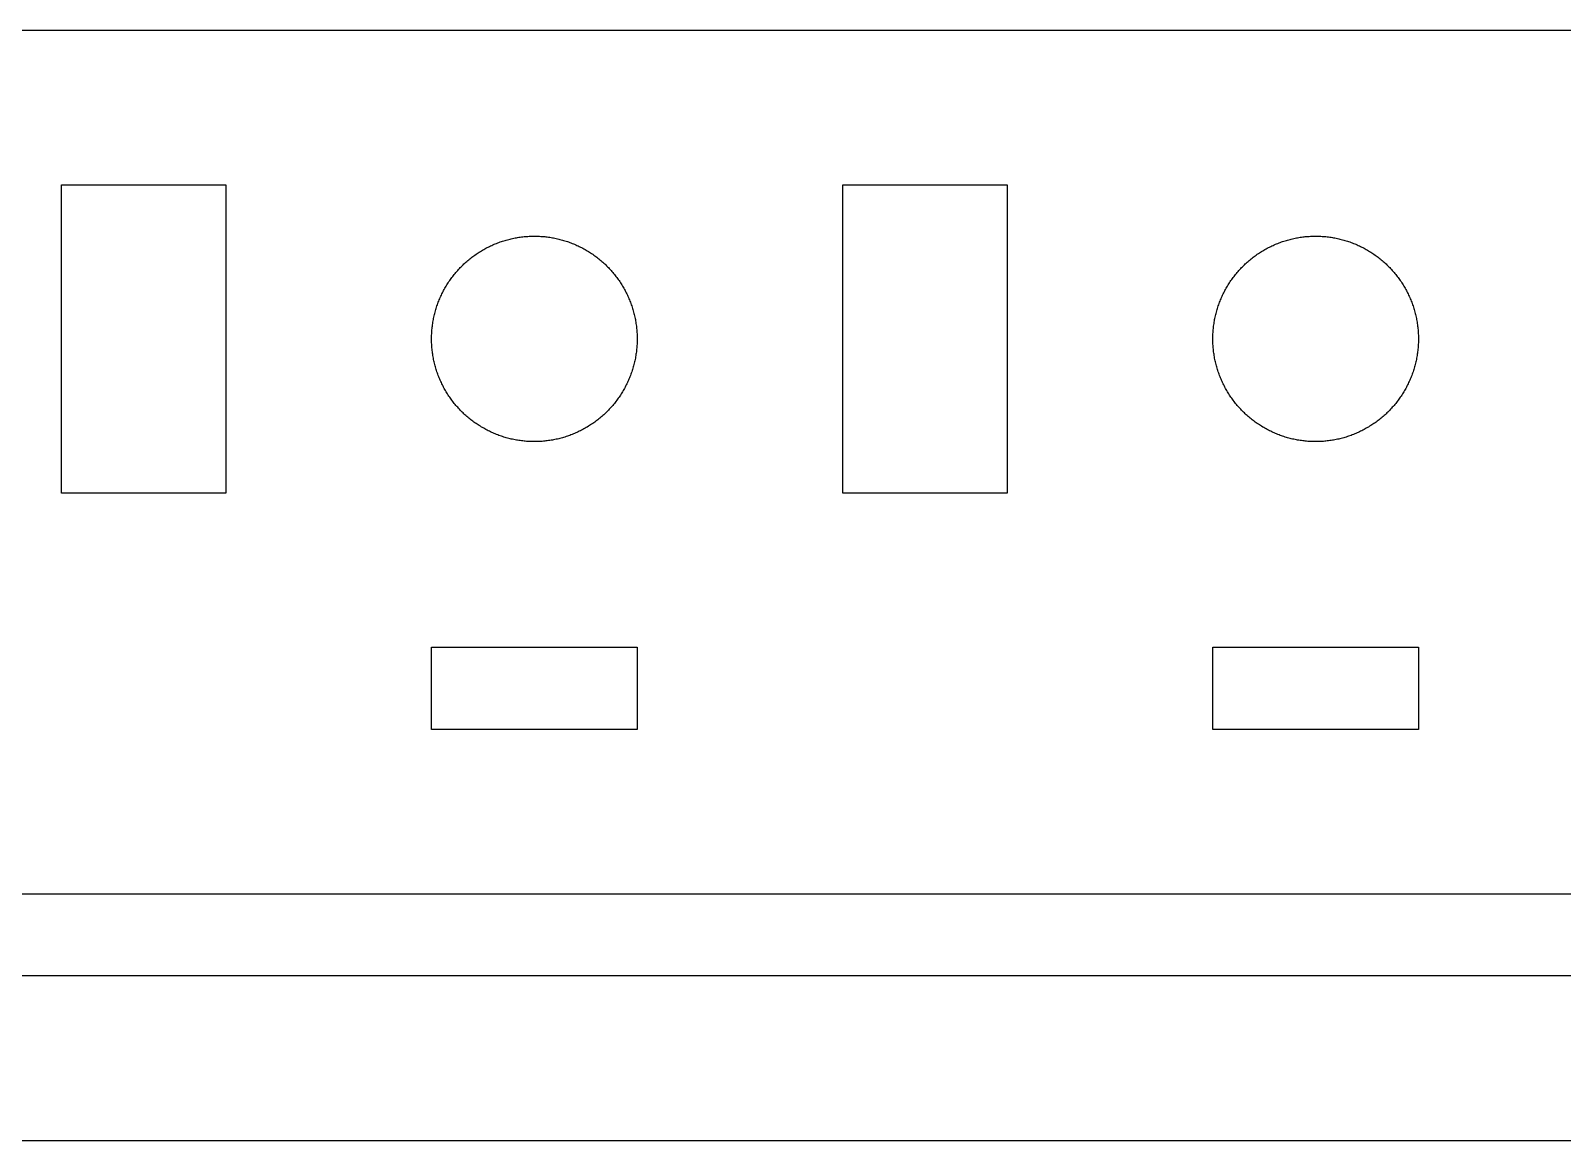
# Model space of a CAD drawing. Header units: metres. Extents: x -160 to 479, y -45 to 506.
# Drawn here: x -85.5 to -11, y 18 to 72 of the extents above; entities that cross this region are included whole.
import ezdxf

# ---------------------------------------------------------------- set-up
doc = ezdxf.new("R2010")
doc.units = ezdxf.units.M

msp = doc.modelspace()

# ---------------------------------------------------------------- linework, layer by layer
for p, q in [((152, 72), (-160, 72)), ((-84, 49.5), (-84, 64.5)), ((-84, 64.5), (-76, 64.5)), ((-76, 64.5), (-76, 49.5)), ((-46, 49.5), (-46, 64.5)), ((-46, 64.5), (-38, 64.5)), ((-38, 64.5), (-38, 49.5)), ((-62.3042, 61.8269), (-62.2434, 61.8429)), ((-62.2434, 61.8429), (-62.1825, 61.8582)), ((-62.1825, 61.8582), (-62.1214, 61.8726)), ((-62.1214, 61.8726), (-62.06, 61.8863)), ((-62.06, 61.8863), (-61.9985, 61.8993)), ((-61.9985, 61.8993), (-61.9369, 61.9114)), ((-61.9369, 61.9114), (-61.8751, 61.9228)), ((-61.8751, 61.9228), (-61.8132, 61.9334)), ((-61.8132, 61.9334), (-61.7511, 61.9433)), ((-61.7511, 61.9433), (-61.6889, 61.9523)), ((-61.6889, 61.9523), (-61.6267, 61.9606)), ((-61.6267, 61.9606), (-61.5643, 61.968)), ((-61.5643, 61.968), (-61.5018, 61.9747)), ((-61.5018, 61.9747), (-61.4393, 61.9807)), ((-61.4393, 61.9807), (-61.3766, 61.9858)), ((-61.3766, 61.9858), (-61.3139, 61.9901)), ((-61.3139, 61.9901), (-61.2512, 61.9937)), ((-61.2512, 61.9937), (-61.1884, 61.9964)), ((-61.1884, 61.9964), (-61.1256, 61.9984)), ((-61.1256, 61.9984), (-61.0628, 61.9996)), ((-61.0628, 61.9996), (-61, 62)), ((-61, 62), (-60.9372, 61.9996)), ((-60.9372, 61.9996), (-60.8743, 61.9984)), ((-60.8743, 61.9984), (-60.8115, 61.9964)), ((-60.8115, 61.9964), (-60.7488, 61.9937)), ((-60.7488, 61.9937), (-60.686, 61.9901)), ((-60.686, 61.9901), (-60.6234, 61.9858)), ((-60.6234, 61.9858), (-60.5607, 61.9807)), ((-60.5607, 61.9807), (-60.4982, 61.9747)), ((-60.4982, 61.9747), (-60.4357, 61.968)), ((-60.4357, 61.968), (-60.3733, 61.9606)), ((-60.3733, 61.9606), (-60.311, 61.9523)), ((-60.311, 61.9523), (-60.2489, 61.9433)), ((-60.2489, 61.9433), (-60.1868, 61.9334)), ((-60.1868, 61.9334), (-60.1249, 61.9228)), ((-60.1249, 61.9228), (-60.0631, 61.9114)), ((-60.0631, 61.9114), (-60.0014, 61.8993)), ((-60.0014, 61.8993), (-59.94, 61.8863)), ((-59.94, 61.8863), (-59.8786, 61.8726)), ((-59.8786, 61.8726), (-59.8175, 61.8582)), ((-59.8175, 61.8582), (-59.7565, 61.8429)), ((-59.7565, 61.8429), (-59.6958, 61.8269)), ((-24.3042, 61.8269), (-24.2434, 61.8429)), ((-24.2434, 61.8429), (-24.1825, 61.8582)), ((-24.1825, 61.8582), (-24.1214, 61.8726)), ((-24.1214, 61.8726), (-24.06, 61.8863)), ((-24.06, 61.8863), (-23.9985, 61.8993)), ((-23.9985, 61.8993), (-23.9369, 61.9114)), ((-23.9369, 61.9114), (-23.8751, 61.9228)), ((-23.8751, 61.9228), (-23.8132, 61.9334)), ((-23.8132, 61.9334), (-23.7511, 61.9433)), ((-23.7511, 61.9433), (-23.6889, 61.9523)), ((-23.6889, 61.9523), (-23.6267, 61.9606)), ((-23.6267, 61.9606), (-23.5643, 61.968)), ((-23.5643, 61.968), (-23.5018, 61.9747)), ((-23.5018, 61.9747), (-23.4393, 61.9807)), ((-23.4393, 61.9807), (-23.3766, 61.9858)), ((-23.3766, 61.9858), (-23.3139, 61.9901)), ((-23.3139, 61.9901), (-23.2512, 61.9937)), ((-23.2512, 61.9937), (-23.1884, 61.9964)), ((-23.1884, 61.9964), (-23.1256, 61.9984)), ((-23.1256, 61.9984), (-23.0628, 61.9996)), ((-23.0628, 61.9996), (-23, 62)), ((-23, 62), (-22.9372, 61.9996)), ((-22.9372, 61.9996), (-22.8743, 61.9984)), ((-22.8743, 61.9984), (-22.8115, 61.9964)), ((-22.8115, 61.9964), (-22.7488, 61.9937)), ((-22.7488, 61.9937), (-22.686, 61.9901)), ((-22.686, 61.9901), (-22.6234, 61.9858)), ((-22.6234, 61.9858), (-22.5607, 61.9807)), ((-22.5607, 61.9807), (-22.4982, 61.9747)), ((-22.4982, 61.9747), (-22.4357, 61.968)), ((-22.4357, 61.968), (-22.3733, 61.9606)), ((-22.3733, 61.9606), (-22.311, 61.9523)), ((-22.311, 61.9523), (-22.2489, 61.9433)), ((-22.2489, 61.9433), (-22.1868, 61.9334)), ((-22.1868, 61.9334), (-22.1249, 61.9228)), ((-22.1249, 61.9228), (-22.0631, 61.9114)), ((-22.0631, 61.9114), (-22.0014, 61.8993)), ((-22.0014, 61.8993), (-21.94, 61.8863)), ((-21.94, 61.8863), (-21.8786, 61.8726)), ((-21.8786, 61.8726), (-21.8175, 61.8582)), ((-21.8175, 61.8582), (-21.7565, 61.8429)), ((-21.7565, 61.8429), (-21.6958, 61.8269)), ((-63.8879, 61.0817), (-63.8363, 61.1177)), ((-63.8363, 61.1177), (-63.7844, 61.153)), ((-63.7844, 61.153), (-63.732, 61.1876)), ((-63.732, 61.1876), (-63.6791, 61.2216)), ((-63.6791, 61.2216), (-63.6259, 61.255)), ((-63.6259, 61.255), (-63.5722, 61.2876)), ((-63.5722, 61.2876), (-63.5181, 61.3196)), ((-63.5181, 61.3196), (-63.4636, 61.3509)), ((-63.4636, 61.3509), (-63.4088, 61.3815)), ((-63.4088, 61.3815), (-63.3535, 61.4115)), ((-63.3535, 61.4115), (-63.2979, 61.4407)), ((-63.2979, 61.4407), (-63.2419, 61.4692)), ((-63.2419, 61.4692), (-63.1856, 61.497)), ((-63.1856, 61.497), (-63.1289, 61.5241)), ((-63.1289, 61.5241), (-63.0719, 61.5505)), ((-63.0719, 61.5505), (-63.0145, 61.5762)), ((-63.0145, 61.5762), (-62.9569, 61.6012)), ((-62.9569, 61.6012), (-62.8989, 61.6254)), ((-62.8989, 61.6254), (-62.8406, 61.6489)), ((-62.8406, 61.6489), (-62.7821, 61.6716)), ((-62.7821, 61.6716), (-62.7232, 61.6937)), ((-62.7232, 61.6937), (-62.6641, 61.715)), ((-62.6641, 61.715), (-62.6047, 61.7355)), ((-62.6047, 61.7355), (-62.5451, 61.7553)), ((-62.5451, 61.7553), (-62.4852, 61.7743)), ((-62.4852, 61.7743), (-62.4251, 61.7926)), ((-62.4251, 61.7926), (-62.3647, 61.8101)), ((-62.3647, 61.8101), (-62.3042, 61.8269)), ((-59.6958, 61.8269), (-59.6352, 61.8101)), ((-59.6352, 61.8101), (-59.5749, 61.7926)), ((-59.5749, 61.7926), (-59.5148, 61.7743)), ((-59.5148, 61.7743), (-59.4549, 61.7553)), ((-59.4549, 61.7553), (-59.3953, 61.7355)), ((-59.3953, 61.7355), (-59.3359, 61.715)), ((-59.3359, 61.715), (-59.2768, 61.6937)), ((-59.2768, 61.6937), (-59.2179, 61.6716)), ((-59.2179, 61.6716), (-59.1594, 61.6489)), ((-59.1594, 61.6489), (-59.1011, 61.6254)), ((-59.1011, 61.6254), (-59.0431, 61.6012)), ((-59.0431, 61.6012), (-58.9855, 61.5762)), ((-58.9855, 61.5762), (-58.9281, 61.5505)), ((-58.9281, 61.5505), (-58.8711, 61.5241)), ((-58.8711, 61.5241), (-58.8144, 61.497)), ((-58.8144, 61.497), (-58.7581, 61.4692)), ((-58.7581, 61.4692), (-58.7021, 61.4407)), ((-58.7021, 61.4407), (-58.6465, 61.4115)), ((-58.6465, 61.4115), (-58.5912, 61.3815)), ((-58.5912, 61.3815), (-58.5364, 61.3509)), ((-58.5364, 61.3509), (-58.4819, 61.3196)), ((-58.4819, 61.3196), (-58.4278, 61.2876)), ((-58.4278, 61.2876), (-58.3741, 61.255)), ((-58.3741, 61.255), (-58.3209, 61.2216)), ((-58.3209, 61.2216), (-58.268, 61.1876)), ((-58.268, 61.1876), (-58.2156, 61.153)), ((-58.2156, 61.153), (-58.1637, 61.1177)), ((-58.1637, 61.1177), (-58.1121, 61.0817)), ((-25.8879, 61.0817), (-25.8363, 61.1177)), ((-25.8363, 61.1177), (-25.7844, 61.153)), ((-25.7844, 61.153), (-25.732, 61.1876)), ((-25.732, 61.1876), (-25.6791, 61.2216)), ((-25.6791, 61.2216), (-25.6259, 61.255)), ((-25.6259, 61.255), (-25.5722, 61.2876)), ((-25.5722, 61.2876), (-25.5181, 61.3196)), ((-25.5181, 61.3196), (-25.4636, 61.3509)), ((-25.4636, 61.3509), (-25.4088, 61.3815)), ((-25.4088, 61.3815), (-25.3535, 61.4115)), ((-25.3535, 61.4115), (-25.2979, 61.4407)), ((-25.2979, 61.4407), (-25.2419, 61.4692)), ((-25.2419, 61.4692), (-25.1856, 61.497)), ((-25.1856, 61.497), (-25.1289, 61.5241)), ((-25.1289, 61.5241), (-25.0719, 61.5505)), ((-25.0719, 61.5505), (-25.0145, 61.5762)), ((-25.0145, 61.5762), (-24.9569, 61.6012)), ((-24.9569, 61.6012), (-24.8989, 61.6254)), ((-24.8989, 61.6254), (-24.8406, 61.6489)), ((-24.8406, 61.6489), (-24.7821, 61.6716)), ((-24.7821, 61.6716), (-24.7232, 61.6937)), ((-24.7232, 61.6937), (-24.6641, 61.715)), ((-24.6641, 61.715), (-24.6047, 61.7355)), ((-24.6047, 61.7355), (-24.5451, 61.7553)), ((-24.5451, 61.7553), (-24.4852, 61.7743)), ((-24.4852, 61.7743), (-24.4251, 61.7926)), ((-24.4251, 61.7926), (-24.3647, 61.8101)), ((-24.3647, 61.8101), (-24.3042, 61.8269)), ((-21.6958, 61.8269), (-21.6352, 61.8101)), ((-21.6352, 61.8101), (-21.5749, 61.7926)), ((-21.5749, 61.7926), (-21.5148, 61.7743)), ((-21.5148, 61.7743), (-21.4549, 61.7553)), ((-21.4549, 61.7553), (-21.3953, 61.7355)), ((-21.3953, 61.7355), (-21.3359, 61.715)), ((-21.3359, 61.715), (-21.2768, 61.6937)), ((-21.2768, 61.6937), (-21.2179, 61.6716)), ((-21.2179, 61.6716), (-21.1594, 61.6489)), ((-21.1594, 61.6489), (-21.1011, 61.6254)), ((-21.1011, 61.6254), (-21.0431, 61.6012)), ((-21.0431, 61.6012), (-20.9855, 61.5762)), ((-20.9855, 61.5762), (-20.9281, 61.5505)), ((-20.9281, 61.5505), (-20.8711, 61.5241)), ((-20.8711, 61.5241), (-20.8144, 61.497)), ((-20.8144, 61.497), (-20.7581, 61.4692)), ((-20.7581, 61.4692), (-20.7021, 61.4407)), ((-20.7021, 61.4407), (-20.6465, 61.4115)), ((-20.6465, 61.4115), (-20.5912, 61.3815)), ((-20.5912, 61.3815), (-20.5364, 61.3509)), ((-20.5364, 61.3509), (-20.4819, 61.3196)), ((-20.4819, 61.3196), (-20.4278, 61.2876)), ((-20.4278, 61.2876), (-20.3741, 61.255)), ((-20.3741, 61.255), (-20.3209, 61.2216)), ((-20.3209, 61.2216), (-20.268, 61.1876)), ((-20.268, 61.1876), (-20.2156, 61.153)), ((-20.2156, 61.153), (-20.1637, 61.1177)), ((-20.1637, 61.1177), (-20.1121, 61.0817)), ((-64.7297, 60.33), (-64.6876, 60.3767)), ((-64.6876, 60.3767), (-64.6448, 60.4227)), ((-64.6448, 60.4227), (-64.6015, 60.4683)), ((-64.6015, 60.4683), (-64.5577, 60.5132)), ((-64.5577, 60.5132), (-64.5132, 60.5577)), ((-64.5132, 60.5577), (-64.4683, 60.6015)), ((-64.4683, 60.6015), (-64.4227, 60.6448)), ((-64.4227, 60.6448), (-64.3767, 60.6876)), ((-64.3767, 60.6876), (-64.33, 60.7297)), ((-64.33, 60.7297), (-64.2829, 60.7713)), ((-64.2829, 60.7713), (-64.2353, 60.8122)), ((-64.2353, 60.8122), (-64.1871, 60.8526)), ((-64.1871, 60.8526), (-64.1384, 60.8923)), ((-64.1384, 60.8923), (-64.0893, 60.9314)), ((-64.0893, 60.9314), (-64.0396, 60.9699)), ((-64.0396, 60.9699), (-63.9895, 61.0078)), ((-63.9895, 61.0078), (-63.9389, 61.0451)), ((-63.9389, 61.0451), (-63.8879, 61.0817)), ((-58.1121, 61.0817), (-58.0611, 61.0451)), ((-58.0611, 61.0451), (-58.0105, 61.0078)), ((-58.0105, 61.0078), (-57.9603, 60.9699)), ((-57.9603, 60.9699), (-57.9107, 60.9314)), ((-57.9107, 60.9314), (-57.8615, 60.8923)), ((-57.8615, 60.8923), (-57.8129, 60.8526)), ((-57.8129, 60.8526), (-57.7647, 60.8122)), ((-57.7647, 60.8122), (-57.7171, 60.7713)), ((-57.7171, 60.7713), (-57.6699, 60.7297)), ((-57.6699, 60.7297), (-57.6233, 60.6876)), ((-57.6233, 60.6876), (-57.5773, 60.6448)), ((-57.5773, 60.6448), (-57.5317, 60.6015)), ((-57.5317, 60.6015), (-57.4867, 60.5577)), ((-57.4867, 60.5577), (-57.4423, 60.5132)), ((-57.4423, 60.5132), (-57.3985, 60.4683)), ((-57.3985, 60.4683), (-57.3551, 60.4227)), ((-57.3551, 60.4227), (-57.3124, 60.3767)), ((-57.3124, 60.3767), (-57.2703, 60.33)), ((-26.7297, 60.33), (-26.6876, 60.3767)), ((-26.6876, 60.3767), (-26.6448, 60.4227)), ((-26.6448, 60.4227), (-26.6015, 60.4683)), ((-26.6015, 60.4683), (-26.5577, 60.5132)), ((-26.5577, 60.5132), (-26.5132, 60.5577)), ((-26.5132, 60.5577), (-26.4683, 60.6015)), ((-26.4683, 60.6015), (-26.4227, 60.6448)), ((-26.4227, 60.6448), (-26.3767, 60.6876)), ((-26.3767, 60.6876), (-26.33, 60.7297)), ((-26.33, 60.7297), (-26.2829, 60.7713)), ((-26.2829, 60.7713), (-26.2353, 60.8122)), ((-26.2353, 60.8122), (-26.1871, 60.8526)), ((-26.1871, 60.8526), (-26.1384, 60.8923)), ((-26.1384, 60.8923), (-26.0893, 60.9314)), ((-26.0893, 60.9314), (-26.0396, 60.9699)), ((-26.0396, 60.9699), (-25.9895, 61.0078)), ((-25.9895, 61.0078), (-25.9389, 61.0451)), ((-25.9389, 61.0451), (-25.8879, 61.0817)), ((-20.1121, 61.0817), (-20.0611, 61.0451)), ((-20.0611, 61.0451), (-20.0105, 61.0078)), ((-20.0105, 61.0078), (-19.9603, 60.9699)), ((-19.9603, 60.9699), (-19.9107, 60.9314)), ((-19.9107, 60.9314), (-19.8615, 60.8923)), ((-19.8615, 60.8923), (-19.8129, 60.8526)), ((-19.8129, 60.8526), (-19.7647, 60.8122)), ((-19.7647, 60.8122), (-19.7171, 60.7713)), ((-19.7171, 60.7713), (-19.6699, 60.7297)), ((-19.6699, 60.7297), (-19.6233, 60.6876)), ((-19.6233, 60.6876), (-19.5773, 60.6448)), ((-19.5773, 60.6448), (-19.5317, 60.6015)), ((-19.5317, 60.6015), (-19.4867, 60.5577)), ((-19.4867, 60.5577), (-19.4423, 60.5132)), ((-19.4423, 60.5132), (-19.3985, 60.4683)), ((-19.3985, 60.4683), (-19.3551, 60.4227)), ((-19.3551, 60.4227), (-19.3124, 60.3767)), ((-19.3124, 60.3767), (-19.2703, 60.33)), ((-65.2876, 59.5722), (-65.255, 59.6259)), ((-65.255, 59.6259), (-65.2216, 59.6791)), ((-65.2216, 59.6791), (-65.1876, 59.732)), ((-65.1876, 59.732), (-65.153, 59.7844)), ((-65.153, 59.7844), (-65.1177, 59.8363)), ((-65.1177, 59.8363), (-65.0817, 59.8879)), ((-65.0817, 59.8879), (-65.0451, 59.9389)), ((-65.0451, 59.9389), (-65.0078, 59.9895)), ((-65.0078, 59.9895), (-64.9699, 60.0396)), ((-64.9699, 60.0396), (-64.9314, 60.0893)), ((-64.9314, 60.0893), (-64.8923, 60.1384)), ((-64.8923, 60.1384), (-64.8526, 60.1871)), ((-64.8526, 60.1871), (-64.8122, 60.2353)), ((-64.8122, 60.2353), (-64.7713, 60.2829)), ((-64.7713, 60.2829), (-64.7297, 60.33)), ((-57.2703, 60.33), (-57.2287, 60.2829)), ((-57.2287, 60.2829), (-57.1878, 60.2353)), ((-57.1878, 60.2353), (-57.1474, 60.1871)), ((-57.1474, 60.1871), (-57.1077, 60.1384)), ((-57.1077, 60.1384), (-57.0686, 60.0893)), ((-57.0686, 60.0893), (-57.03, 60.0396)), ((-57.03, 60.0396), (-56.9922, 59.9895)), ((-56.9922, 59.9895), (-56.9549, 59.9389)), ((-56.9549, 59.9389), (-56.9183, 59.8879)), ((-56.9183, 59.8879), (-56.8823, 59.8363)), ((-56.8823, 59.8363), (-56.847, 59.7844)), ((-56.847, 59.7844), (-56.8123, 59.732)), ((-56.8123, 59.732), (-56.7784, 59.6791)), ((-56.7784, 59.6791), (-56.745, 59.6259)), ((-56.745, 59.6259), (-56.7124, 59.5722)), ((-27.2876, 59.5722), (-27.255, 59.6259)), ((-27.255, 59.6259), (-27.2216, 59.6791)), ((-27.2216, 59.6791), (-27.1876, 59.732)), ((-27.1876, 59.732), (-27.153, 59.7844)), ((-27.153, 59.7844), (-27.1177, 59.8363)), ((-27.1177, 59.8363), (-27.0817, 59.8879)), ((-27.0817, 59.8879), (-27.0451, 59.9389)), ((-27.0451, 59.9389), (-27.0078, 59.9895)), ((-27.0078, 59.9895), (-26.9699, 60.0396)), ((-26.9699, 60.0396), (-26.9314, 60.0893)), ((-26.9314, 60.0893), (-26.8923, 60.1384)), ((-26.8923, 60.1384), (-26.8526, 60.1871)), ((-26.8526, 60.1871), (-26.8122, 60.2353)), ((-26.8122, 60.2353), (-26.7713, 60.2829)), ((-26.7713, 60.2829), (-26.7297, 60.33)), ((-19.2703, 60.33), (-19.2287, 60.2829)), ((-19.2287, 60.2829), (-19.1878, 60.2353)), ((-19.1878, 60.2353), (-19.1474, 60.1871)), ((-19.1474, 60.1871), (-19.1077, 60.1384)), ((-19.1077, 60.1384), (-19.0686, 60.0893)), ((-19.0686, 60.0893), (-19.03, 60.0396)), ((-19.03, 60.0396), (-18.9922, 59.9895)), ((-18.9922, 59.9895), (-18.9549, 59.9389)), ((-18.9549, 59.9389), (-18.9183, 59.8879)), ((-18.9183, 59.8879), (-18.8823, 59.8363)), ((-18.8823, 59.8363), (-18.847, 59.7844)), ((-18.847, 59.7844), (-18.8123, 59.732)), ((-18.8123, 59.732), (-18.7784, 59.6791)), ((-18.7784, 59.6791), (-18.745, 59.6259)), ((-18.745, 59.6259), (-18.7124, 59.5722)), ((-65.6489, 58.8406), (-65.6254, 58.8989)), ((-65.6254, 58.8989), (-65.6012, 58.9569)), ((-65.6012, 58.9569), (-65.5762, 59.0145)), ((-65.5762, 59.0145), (-65.5505, 59.0719)), ((-65.5505, 59.0719), (-65.5241, 59.1289)), ((-65.5241, 59.1289), (-65.497, 59.1856)), ((-65.497, 59.1856), (-65.4692, 59.2419)), ((-65.4692, 59.2419), (-65.4407, 59.2979)), ((-65.4407, 59.2979), (-65.4115, 59.3535)), ((-65.4115, 59.3535), (-65.3815, 59.4088)), ((-65.3815, 59.4088), (-65.3509, 59.4636)), ((-65.3509, 59.4636), (-65.3196, 59.5181)), ((-65.3196, 59.5181), (-65.2876, 59.5722)), ((-56.7124, 59.5722), (-56.6804, 59.5181)), ((-56.6804, 59.5181), (-56.6491, 59.4636)), ((-56.6491, 59.4636), (-56.6185, 59.4088)), ((-56.6185, 59.4088), (-56.5885, 59.3535)), ((-56.5885, 59.3535), (-56.5593, 59.2979)), ((-56.5593, 59.2979), (-56.5308, 59.2419)), ((-56.5308, 59.2419), (-56.503, 59.1856)), ((-56.503, 59.1856), (-56.4759, 59.1289)), ((-56.4759, 59.1289), (-56.4495, 59.0719)), ((-56.4495, 59.0719), (-56.4238, 59.0145)), ((-56.4238, 59.0145), (-56.3988, 58.9569)), ((-56.3988, 58.9569), (-56.3746, 58.8989)), ((-56.3746, 58.8989), (-56.3511, 58.8406)), ((-27.6489, 58.8406), (-27.6254, 58.8989)), ((-27.6254, 58.8989), (-27.6012, 58.9569)), ((-27.6012, 58.9569), (-27.5762, 59.0145)), ((-27.5762, 59.0145), (-27.5505, 59.0719)), ((-27.5505, 59.0719), (-27.5241, 59.1289)), ((-27.5241, 59.1289), (-27.497, 59.1856)), ((-27.497, 59.1856), (-27.4692, 59.2419)), ((-27.4692, 59.2419), (-27.4407, 59.2979)), ((-27.4407, 59.2979), (-27.4115, 59.3535)), ((-27.4115, 59.3535), (-27.3815, 59.4088)), ((-27.3815, 59.4088), (-27.3509, 59.4636)), ((-27.3509, 59.4636), (-27.3196, 59.5181)), ((-27.3196, 59.5181), (-27.2876, 59.5722)), ((-18.7124, 59.5722), (-18.6804, 59.5181)), ((-18.6804, 59.5181), (-18.6491, 59.4636)), ((-18.6491, 59.4636), (-18.6185, 59.4088)), ((-18.6185, 59.4088), (-18.5885, 59.3535)), ((-18.5885, 59.3535), (-18.5593, 59.2979)), ((-18.5593, 59.2979), (-18.5308, 59.2419)), ((-18.5308, 59.2419), (-18.503, 59.1856)), ((-18.503, 59.1856), (-18.4759, 59.1289)), ((-18.4759, 59.1289), (-18.4495, 59.0719)), ((-18.4495, 59.0719), (-18.4238, 59.0145)), ((-18.4238, 59.0145), (-18.3988, 58.9569)), ((-18.3988, 58.9569), (-18.3746, 58.8989)), ((-18.3746, 58.8989), (-18.3511, 58.8406)), ((-65.8863, 58.06), (-65.8726, 58.1214)), ((-65.8726, 58.1214), (-65.8582, 58.1825)), ((-65.8582, 58.1825), (-65.8429, 58.2434)), ((-65.8429, 58.2434), (-65.8269, 58.3042)), ((-65.8269, 58.3042), (-65.8101, 58.3647)), ((-65.8101, 58.3647), (-65.7926, 58.4251)), ((-65.7926, 58.4251), (-65.7743, 58.4852)), ((-65.7743, 58.4852), (-65.7553, 58.5451)), ((-65.7553, 58.5451), (-65.7355, 58.6047)), ((-65.7355, 58.6047), (-65.715, 58.6641)), ((-65.715, 58.6641), (-65.6937, 58.7232)), ((-65.6937, 58.7232), (-65.6716, 58.7821)), ((-65.6716, 58.7821), (-65.6489, 58.8406)), ((-56.3511, 58.8406), (-56.3284, 58.7821)), ((-56.3284, 58.7821), (-56.3063, 58.7232)), ((-56.3063, 58.7232), (-56.285, 58.6641)), ((-56.285, 58.6641), (-56.2645, 58.6047)), ((-56.2645, 58.6047), (-56.2447, 58.5451)), ((-56.2447, 58.5451), (-56.2257, 58.4852)), ((-56.2257, 58.4852), (-56.2074, 58.4251)), ((-56.2074, 58.4251), (-56.1898, 58.3647)), ((-56.1898, 58.3647), (-56.1731, 58.3042)), ((-56.1731, 58.3042), (-56.1571, 58.2434)), ((-56.1571, 58.2434), (-56.1418, 58.1825)), ((-56.1418, 58.1825), (-56.1274, 58.1214)), ((-56.1274, 58.1214), (-56.1136, 58.06)), ((-27.8863, 58.06), (-27.8726, 58.1214)), ((-27.8726, 58.1214), (-27.8582, 58.1825)), ((-27.8582, 58.1825), (-27.8429, 58.2434)), ((-27.8429, 58.2434), (-27.8269, 58.3042)), ((-27.8269, 58.3042), (-27.8101, 58.3647)), ((-27.8101, 58.3647), (-27.7926, 58.4251)), ((-27.7926, 58.4251), (-27.7743, 58.4852)), ((-27.7743, 58.4852), (-27.7553, 58.5451)), ((-27.7553, 58.5451), (-27.7355, 58.6047)), ((-27.7355, 58.6047), (-27.715, 58.6641)), ((-27.715, 58.6641), (-27.6937, 58.7232)), ((-27.6937, 58.7232), (-27.6716, 58.7821)), ((-27.6716, 58.7821), (-27.6489, 58.8406)), ((-18.3511, 58.8406), (-18.3284, 58.7821)), ((-18.3284, 58.7821), (-18.3063, 58.7232)), ((-18.3063, 58.7232), (-18.285, 58.6641)), ((-18.285, 58.6641), (-18.2645, 58.6047)), ((-18.2645, 58.6047), (-18.2447, 58.5451)), ((-18.2447, 58.5451), (-18.2257, 58.4852)), ((-18.2257, 58.4852), (-18.2074, 58.4251)), ((-18.2074, 58.4251), (-18.1898, 58.3647)), ((-18.1898, 58.3647), (-18.1731, 58.3042)), ((-18.1731, 58.3042), (-18.1571, 58.2434)), ((-18.1571, 58.2434), (-18.1418, 58.1825)), ((-18.1418, 58.1825), (-18.1274, 58.1214)), ((-18.1274, 58.1214), (-18.1136, 58.06)), ((-65.9901, 57.3139), (-65.9858, 57.3766)), ((-65.9858, 57.3766), (-65.9807, 57.4393)), ((-65.9807, 57.4393), (-65.9747, 57.5018)), ((-65.9747, 57.5018), (-65.968, 57.5643)), ((-65.968, 57.5643), (-65.9606, 57.6267)), ((-65.9606, 57.6267), (-65.9523, 57.6889)), ((-65.9523, 57.6889), (-65.9433, 57.7511)), ((-65.9433, 57.7511), (-65.9334, 57.8132)), ((-65.9334, 57.8132), (-65.9228, 57.8751)), ((-65.9228, 57.8751), (-65.9114, 57.9369)), ((-65.9114, 57.9369), (-65.8993, 57.9985)), ((-65.8993, 57.9985), (-65.8863, 58.06)), ((-56.1136, 58.06), (-56.1007, 57.9985)), ((-56.1007, 57.9985), (-56.0886, 57.9369)), ((-56.0886, 57.9369), (-56.0772, 57.8751)), ((-56.0772, 57.8751), (-56.0666, 57.8132)), ((-56.0666, 57.8132), (-56.0567, 57.7511)), ((-56.0567, 57.7511), (-56.0477, 57.6889)), ((-56.0477, 57.6889), (-56.0394, 57.6267)), ((-56.0394, 57.6267), (-56.0319, 57.5643)), ((-56.0319, 57.5643), (-56.0252, 57.5018)), ((-56.0252, 57.5018), (-56.0193, 57.4393)), ((-56.0193, 57.4393), (-56.0142, 57.3766)), ((-56.0142, 57.3766), (-56.0099, 57.3139)), ((-27.9901, 57.3139), (-27.9858, 57.3766)), ((-27.9858, 57.3766), (-27.9807, 57.4393)), ((-27.9807, 57.4393), (-27.9747, 57.5018)), ((-27.9747, 57.5018), (-27.968, 57.5643)), ((-27.968, 57.5643), (-27.9606, 57.6267)), ((-27.9606, 57.6267), (-27.9523, 57.6889)), ((-27.9523, 57.6889), (-27.9433, 57.7511)), ((-27.9433, 57.7511), (-27.9334, 57.8132)), ((-27.9334, 57.8132), (-27.9228, 57.8751)), ((-27.9228, 57.8751), (-27.9114, 57.9369)), ((-27.9114, 57.9369), (-27.8993, 57.9985)), ((-27.8993, 57.9985), (-27.8863, 58.06)), ((-18.1136, 58.06), (-18.1007, 57.9985)), ((-18.1007, 57.9985), (-18.0886, 57.9369)), ((-18.0886, 57.9369), (-18.0772, 57.8751)), ((-18.0772, 57.8751), (-18.0666, 57.8132)), ((-18.0666, 57.8132), (-18.0567, 57.7511)), ((-18.0567, 57.7511), (-18.0477, 57.6889)), ((-18.0477, 57.6889), (-18.0394, 57.6267)), ((-18.0394, 57.6267), (-18.0319, 57.5643)), ((-18.0319, 57.5643), (-18.0252, 57.5018)), ((-18.0252, 57.5018), (-18.0193, 57.4393)), ((-18.0193, 57.4393), (-18.0142, 57.3766)), ((-18.0142, 57.3766), (-18.0099, 57.3139)), ((-66, 57), (-65.9996, 57.0628)), ((-65.9996, 56.9372), (-66, 57)), ((-65.9996, 57.0628), (-65.9984, 57.1256)), ((-65.9984, 56.8744), (-65.9996, 56.9372)), ((-65.9984, 57.1256), (-65.9964, 57.1884)), ((-65.9964, 56.8116), (-65.9984, 56.8744)), ((-65.9964, 57.1884), (-65.9937, 57.2512)), ((-65.9937, 56.7488), (-65.9964, 56.8116)), ((-65.9937, 57.2512), (-65.9901, 57.3139)), ((-65.9901, 56.6861), (-65.9937, 56.7488)), ((-65.9858, 56.6234), (-65.9901, 56.6861)), ((-65.9807, 56.5607), (-65.9858, 56.6234)), ((-56.0142, 56.6234), (-56.0193, 56.5607)), ((-56.0099, 56.6861), (-56.0142, 56.6234)), ((-56.0099, 57.3139), (-56.0063, 57.2512)), ((-56.0063, 56.7488), (-56.0099, 56.6861)), ((-56.0063, 57.2512), (-56.0035, 57.1884)), ((-56.0035, 56.8116), (-56.0063, 56.7488)), ((-56.0035, 57.1884), (-56.0016, 57.1256)), ((-56.0016, 56.8744), (-56.0035, 56.8116)), ((-56.0016, 57.1256), (-56.0004, 57.0628)), ((-56.0004, 56.9372), (-56.0016, 56.8744)), ((-56.0004, 57.0628), (-56, 57)), ((-56, 57), (-56.0004, 56.9372)), ((-28, 57), (-27.9996, 57.0628)), ((-27.9996, 56.9372), (-28, 57)), ((-27.9996, 57.0628), (-27.9984, 57.1256)), ((-27.9984, 56.8744), (-27.9996, 56.9372)), ((-27.9984, 57.1256), (-27.9964, 57.1884)), ((-27.9964, 56.8116), (-27.9984, 56.8744)), ((-27.9964, 57.1884), (-27.9937, 57.2512)), ((-27.9937, 56.7488), (-27.9964, 56.8116)), ((-27.9937, 57.2512), (-27.9901, 57.3139)), ((-27.9901, 56.6861), (-27.9937, 56.7488)), ((-27.9858, 56.6234), (-27.9901, 56.6861)), ((-27.9807, 56.5607), (-27.9858, 56.6234)), ((-18.0142, 56.6234), (-18.0193, 56.5607)), ((-18.0099, 56.6861), (-18.0142, 56.6234)), ((-18.0099, 57.3139), (-18.0063, 57.2512)), ((-18.0063, 56.7488), (-18.0099, 56.6861)), ((-18.0063, 57.2512), (-18.0035, 57.1884)), ((-18.0035, 56.8116), (-18.0063, 56.7488)), ((-18.0035, 57.1884), (-18.0016, 57.1256)), ((-18.0016, 56.8744), (-18.0035, 56.8116)), ((-18.0016, 57.1256), (-18.0004, 57.0628)), ((-18.0004, 56.9372), (-18.0016, 56.8744)), ((-18.0004, 57.0628), (-18, 57)), ((-18, 57), (-18.0004, 56.9372)), ((-65.9747, 56.4982), (-65.9807, 56.5607)), ((-65.968, 56.4357), (-65.9747, 56.4982)), ((-65.9606, 56.3733), (-65.968, 56.4357)), ((-65.9523, 56.3111), (-65.9606, 56.3733)), ((-65.9433, 56.2489), (-65.9523, 56.3111)), ((-65.9334, 56.1868), (-65.9433, 56.2489)), ((-65.9228, 56.1249), (-65.9334, 56.1868)), ((-65.9114, 56.0631), (-65.9228, 56.1249)), ((-65.8993, 56.0015), (-65.9114, 56.0631)), ((-65.8863, 55.94), (-65.8993, 56.0015)), ((-65.8726, 55.8786), (-65.8863, 55.94)), ((-65.8582, 55.8175), (-65.8726, 55.8786)), ((-56.1274, 55.8786), (-56.1418, 55.8175)), ((-56.1136, 55.94), (-56.1274, 55.8786)), ((-56.1007, 56.0015), (-56.1136, 55.94)), ((-56.0886, 56.0631), (-56.1007, 56.0015)), ((-56.0772, 56.1249), (-56.0886, 56.0631)), ((-56.0666, 56.1868), (-56.0772, 56.1249)), ((-56.0567, 56.2489), (-56.0666, 56.1868)), ((-56.0477, 56.3111), (-56.0567, 56.2489)), ((-56.0394, 56.3733), (-56.0477, 56.3111)), ((-56.0319, 56.4357), (-56.0394, 56.3733)), ((-56.0252, 56.4982), (-56.0319, 56.4357)), ((-56.0193, 56.5607), (-56.0252, 56.4982)), ((-27.9747, 56.4982), (-27.9807, 56.5607)), ((-27.968, 56.4357), (-27.9747, 56.4982)), ((-27.9606, 56.3733), (-27.968, 56.4357)), ((-27.9523, 56.3111), (-27.9606, 56.3733)), ((-27.9433, 56.2489), (-27.9523, 56.3111)), ((-27.9334, 56.1868), (-27.9433, 56.2489)), ((-27.9228, 56.1249), (-27.9334, 56.1868)), ((-27.9114, 56.0631), (-27.9228, 56.1249)), ((-27.8993, 56.0015), (-27.9114, 56.0631)), ((-27.8863, 55.94), (-27.8993, 56.0015)), ((-27.8726, 55.8786), (-27.8863, 55.94)), ((-27.8582, 55.8175), (-27.8726, 55.8786)), ((-18.1274, 55.8786), (-18.1418, 55.8175)), ((-18.1136, 55.94), (-18.1274, 55.8786)), ((-18.1007, 56.0015), (-18.1136, 55.94)), ((-18.0886, 56.0631), (-18.1007, 56.0015)), ((-18.0772, 56.1249), (-18.0886, 56.0631)), ((-18.0666, 56.1868), (-18.0772, 56.1249)), ((-18.0567, 56.2489), (-18.0666, 56.1868)), ((-18.0477, 56.3111), (-18.0567, 56.2489)), ((-18.0394, 56.3733), (-18.0477, 56.3111)), ((-18.0319, 56.4357), (-18.0394, 56.3733)), ((-18.0252, 56.4982), (-18.0319, 56.4357)), ((-18.0193, 56.5607), (-18.0252, 56.4982)), ((-65.8429, 55.7566), (-65.8582, 55.8175)), ((-65.8269, 55.6958), (-65.8429, 55.7566)), ((-65.8101, 55.6353), (-65.8269, 55.6958)), ((-65.7926, 55.5749), (-65.8101, 55.6353)), ((-65.7743, 55.5148), (-65.7926, 55.5749)), ((-65.7553, 55.4549), (-65.7743, 55.5148)), ((-65.7355, 55.3953), (-65.7553, 55.4549)), ((-65.715, 55.3359), (-65.7355, 55.3953)), ((-65.6937, 55.2768), (-65.715, 55.3359)), ((-65.6716, 55.2179), (-65.6937, 55.2768)), ((-65.6489, 55.1594), (-65.6716, 55.2179)), ((-65.6254, 55.1011), (-65.6489, 55.1594)), ((-56.3511, 55.1594), (-56.3746, 55.1011)), ((-56.3284, 55.2179), (-56.3511, 55.1594)), ((-56.3063, 55.2768), (-56.3284, 55.2179)), ((-56.285, 55.3359), (-56.3063, 55.2768)), ((-56.2645, 55.3953), (-56.285, 55.3359)), ((-56.2447, 55.4549), (-56.2645, 55.3953)), ((-56.2257, 55.5148), (-56.2447, 55.4549)), ((-56.2074, 55.5749), (-56.2257, 55.5148)), ((-56.1898, 55.6353), (-56.2074, 55.5749)), ((-56.1731, 55.6958), (-56.1898, 55.6353)), ((-56.1571, 55.7566), (-56.1731, 55.6958)), ((-56.1418, 55.8175), (-56.1571, 55.7566)), ((-27.8429, 55.7566), (-27.8582, 55.8175)), ((-27.8269, 55.6958), (-27.8429, 55.7566)), ((-27.8101, 55.6353), (-27.8269, 55.6958)), ((-27.7926, 55.5749), (-27.8101, 55.6353)), ((-27.7743, 55.5148), (-27.7926, 55.5749)), ((-27.7553, 55.4549), (-27.7743, 55.5148)), ((-27.7355, 55.3953), (-27.7553, 55.4549)), ((-27.715, 55.3359), (-27.7355, 55.3953)), ((-27.6937, 55.2768), (-27.715, 55.3359)), ((-27.6716, 55.2179), (-27.6937, 55.2768)), ((-27.6489, 55.1594), (-27.6716, 55.2179)), ((-27.6254, 55.1011), (-27.6489, 55.1594)), ((-18.3511, 55.1594), (-18.3746, 55.1011)), ((-18.3284, 55.2179), (-18.3511, 55.1594)), ((-18.3063, 55.2768), (-18.3284, 55.2179)), ((-18.285, 55.3359), (-18.3063, 55.2768)), ((-18.2645, 55.3953), (-18.285, 55.3359)), ((-18.2447, 55.4549), (-18.2645, 55.3953)), ((-18.2257, 55.5148), (-18.2447, 55.4549)), ((-18.2074, 55.5749), (-18.2257, 55.5148)), ((-18.1898, 55.6353), (-18.2074, 55.5749)), ((-18.1731, 55.6958), (-18.1898, 55.6353)), ((-18.1571, 55.7566), (-18.1731, 55.6958)), ((-18.1418, 55.8175), (-18.1571, 55.7566)), ((-65.6012, 55.0431), (-65.6254, 55.1011)), ((-65.5762, 54.9855), (-65.6012, 55.0431)), ((-65.5505, 54.9281), (-65.5762, 54.9855)), ((-65.5241, 54.8711), (-65.5505, 54.9281)), ((-65.497, 54.8144), (-65.5241, 54.8711)), ((-65.4692, 54.7581), (-65.497, 54.8144)), ((-65.4407, 54.7021), (-65.4692, 54.7581)), ((-65.4115, 54.6465), (-65.4407, 54.7021)), ((-65.3815, 54.5912), (-65.4115, 54.6465)), ((-65.3509, 54.5364), (-65.3815, 54.5912)), ((-65.3196, 54.4819), (-65.3509, 54.5364)), ((-65.2876, 54.4278), (-65.3196, 54.4819)), ((-65.255, 54.3741), (-65.2876, 54.4278)), ((-56.7124, 54.4278), (-56.745, 54.3741)), ((-56.6804, 54.4819), (-56.7124, 54.4278)), ((-56.6491, 54.5364), (-56.6804, 54.4819)), ((-56.6185, 54.5912), (-56.6491, 54.5364)), ((-56.5885, 54.6465), (-56.6185, 54.5912)), ((-56.5593, 54.7021), (-56.5885, 54.6465)), ((-56.5308, 54.7581), (-56.5593, 54.7021)), ((-56.503, 54.8144), (-56.5308, 54.7581)), ((-56.4759, 54.8711), (-56.503, 54.8144)), ((-56.4495, 54.9281), (-56.4759, 54.8711)), ((-56.4238, 54.9855), (-56.4495, 54.9281)), ((-56.3988, 55.0431), (-56.4238, 54.9855)), ((-56.3746, 55.1011), (-56.3988, 55.0431)), ((-27.6012, 55.0431), (-27.6254, 55.1011)), ((-27.5762, 54.9855), (-27.6012, 55.0431)), ((-27.5505, 54.9281), (-27.5762, 54.9855)), ((-27.5241, 54.8711), (-27.5505, 54.9281)), ((-27.497, 54.8144), (-27.5241, 54.8711)), ((-27.4692, 54.7581), (-27.497, 54.8144)), ((-27.4407, 54.7021), (-27.4692, 54.7581)), ((-27.4115, 54.6465), (-27.4407, 54.7021)), ((-27.3815, 54.5912), (-27.4115, 54.6465)), ((-27.3509, 54.5364), (-27.3815, 54.5912)), ((-27.3196, 54.4819), (-27.3509, 54.5364)), ((-27.2876, 54.4278), (-27.3196, 54.4819)), ((-27.255, 54.3741), (-27.2876, 54.4278)), ((-18.7124, 54.4278), (-18.745, 54.3741)), ((-18.6804, 54.4819), (-18.7124, 54.4278)), ((-18.6491, 54.5364), (-18.6804, 54.4819)), ((-18.6185, 54.5912), (-18.6491, 54.5364)), ((-18.5885, 54.6465), (-18.6185, 54.5912)), ((-18.5593, 54.7021), (-18.5885, 54.6465)), ((-18.5308, 54.7581), (-18.5593, 54.7021)), ((-18.503, 54.8144), (-18.5308, 54.7581)), ((-18.4759, 54.8711), (-18.503, 54.8144)), ((-18.4495, 54.9281), (-18.4759, 54.8711)), ((-18.4238, 54.9855), (-18.4495, 54.9281)), ((-18.3988, 55.0431), (-18.4238, 54.9855)), ((-18.3746, 55.1011), (-18.3988, 55.0431)), ((-65.2216, 54.3209), (-65.255, 54.3741)), ((-65.1876, 54.268), (-65.2216, 54.3209)), ((-65.153, 54.2156), (-65.1876, 54.268)), ((-65.1177, 54.1637), (-65.153, 54.2156)), ((-65.0817, 54.1121), (-65.1177, 54.1637)), ((-65.0451, 54.0611), (-65.0817, 54.1121)), ((-65.0078, 54.0105), (-65.0451, 54.0611)), ((-64.9699, 53.9604), (-65.0078, 54.0105)), ((-64.9314, 53.9107), (-64.9699, 53.9604)), ((-64.8923, 53.8616), (-64.9314, 53.9107)), ((-64.8526, 53.8129), (-64.8923, 53.8616)), ((-64.8122, 53.7647), (-64.8526, 53.8129)), ((-64.7713, 53.7171), (-64.8122, 53.7647)), ((-64.7297, 53.67), (-64.7713, 53.7171)), ((-64.6876, 53.6233), (-64.7297, 53.67)), ((-57.2703, 53.67), (-57.3124, 53.6233)), ((-57.2287, 53.7171), (-57.2703, 53.67)), ((-57.1878, 53.7647), (-57.2287, 53.7171)), ((-57.1474, 53.8129), (-57.1878, 53.7647)), ((-57.1077, 53.8616), (-57.1474, 53.8129)), ((-57.0686, 53.9107), (-57.1077, 53.8616)), ((-57.03, 53.9604), (-57.0686, 53.9107)), ((-56.9922, 54.0105), (-57.03, 53.9604)), ((-56.9549, 54.0611), (-56.9922, 54.0105)), ((-56.9183, 54.1121), (-56.9549, 54.0611)), ((-56.8823, 54.1637), (-56.9183, 54.1121)), ((-56.847, 54.2156), (-56.8823, 54.1637)), ((-56.8123, 54.268), (-56.847, 54.2156)), ((-56.7784, 54.3209), (-56.8123, 54.268)), ((-56.745, 54.3741), (-56.7784, 54.3209)), ((-27.2216, 54.3209), (-27.255, 54.3741)), ((-27.1876, 54.268), (-27.2216, 54.3209)), ((-27.153, 54.2156), (-27.1876, 54.268)), ((-27.1177, 54.1637), (-27.153, 54.2156)), ((-27.0817, 54.1121), (-27.1177, 54.1637)), ((-27.0451, 54.0611), (-27.0817, 54.1121)), ((-27.0078, 54.0105), (-27.0451, 54.0611)), ((-26.9699, 53.9604), (-27.0078, 54.0105)), ((-26.9314, 53.9107), (-26.9699, 53.9604)), ((-26.8923, 53.8616), (-26.9314, 53.9107)), ((-26.8526, 53.8129), (-26.8923, 53.8616)), ((-26.8122, 53.7647), (-26.8526, 53.8129)), ((-26.7713, 53.7171), (-26.8122, 53.7647)), ((-26.7297, 53.67), (-26.7713, 53.7171)), ((-26.6876, 53.6233), (-26.7297, 53.67)), ((-19.2703, 53.67), (-19.3124, 53.6233)), ((-19.2287, 53.7171), (-19.2703, 53.67)), ((-19.1878, 53.7647), (-19.2287, 53.7171)), ((-19.1474, 53.8129), (-19.1878, 53.7647)), ((-19.1077, 53.8616), (-19.1474, 53.8129)), ((-19.0686, 53.9107), (-19.1077, 53.8616)), ((-19.03, 53.9604), (-19.0686, 53.9107)), ((-18.9922, 54.0105), (-19.03, 53.9604)), ((-18.9549, 54.0611), (-18.9922, 54.0105)), ((-18.9183, 54.1121), (-18.9549, 54.0611)), ((-18.8823, 54.1637), (-18.9183, 54.1121)), ((-18.847, 54.2156), (-18.8823, 54.1637)), ((-18.8123, 54.268), (-18.847, 54.2156)), ((-18.7784, 54.3209), (-18.8123, 54.268)), ((-18.745, 54.3741), (-18.7784, 54.3209)), ((-64.6448, 53.5773), (-64.6876, 53.6233)), ((-64.6015, 53.5317), (-64.6448, 53.5773)), ((-64.5577, 53.4868), (-64.6015, 53.5317)), ((-64.5132, 53.4423), (-64.5577, 53.4868)), ((-64.4683, 53.3985), (-64.5132, 53.4423)), ((-64.4227, 53.3552), (-64.4683, 53.3985)), ((-64.3767, 53.3124), (-64.4227, 53.3552)), ((-64.33, 53.2703), (-64.3767, 53.3124)), ((-64.2829, 53.2287), (-64.33, 53.2703)), ((-64.2353, 53.1878), (-64.2829, 53.2287)), ((-64.1871, 53.1474), (-64.2353, 53.1878)), ((-64.1384, 53.1077), (-64.1871, 53.1474)), ((-64.0893, 53.0686), (-64.1384, 53.1077)), ((-64.0396, 53.0301), (-64.0893, 53.0686)), ((-63.9895, 52.9922), (-64.0396, 53.0301)), ((-63.9389, 52.9549), (-63.9895, 52.9922)), ((-63.8879, 52.9183), (-63.9389, 52.9549)), ((-63.8363, 52.8823), (-63.8879, 52.9183)), ((-58.1121, 52.9183), (-58.1637, 52.8823)), ((-58.0611, 52.9549), (-58.1121, 52.9183)), ((-58.0105, 52.9922), (-58.0611, 52.9549)), ((-57.9603, 53.0301), (-58.0105, 52.9922)), ((-57.9107, 53.0686), (-57.9603, 53.0301)), ((-57.8615, 53.1077), (-57.9107, 53.0686)), ((-57.8129, 53.1474), (-57.8615, 53.1077)), ((-57.7647, 53.1878), (-57.8129, 53.1474)), ((-57.7171, 53.2287), (-57.7647, 53.1878)), ((-57.6699, 53.2703), (-57.7171, 53.2287)), ((-57.6233, 53.3124), (-57.6699, 53.2703)), ((-57.5773, 53.3552), (-57.6233, 53.3124)), ((-57.5317, 53.3985), (-57.5773, 53.3552)), ((-57.4867, 53.4423), (-57.5317, 53.3985)), ((-57.4423, 53.4868), (-57.4867, 53.4423)), ((-57.3985, 53.5317), (-57.4423, 53.4868)), ((-57.3551, 53.5773), (-57.3985, 53.5317)), ((-57.3124, 53.6233), (-57.3551, 53.5773)), ((-26.6448, 53.5773), (-26.6876, 53.6233)), ((-26.6015, 53.5317), (-26.6448, 53.5773)), ((-26.5577, 53.4868), (-26.6015, 53.5317)), ((-26.5132, 53.4423), (-26.5577, 53.4868)), ((-26.4683, 53.3985), (-26.5132, 53.4423)), ((-26.4227, 53.3552), (-26.4683, 53.3985)), ((-26.3767, 53.3124), (-26.4227, 53.3552)), ((-26.33, 53.2703), (-26.3767, 53.3124)), ((-26.2829, 53.2287), (-26.33, 53.2703)), ((-26.2353, 53.1878), (-26.2829, 53.2287)), ((-26.1871, 53.1474), (-26.2353, 53.1878)), ((-26.1384, 53.1077), (-26.1871, 53.1474)), ((-26.0893, 53.0686), (-26.1384, 53.1077)), ((-26.0396, 53.0301), (-26.0893, 53.0686)), ((-25.9895, 52.9922), (-26.0396, 53.0301)), ((-25.9389, 52.9549), (-25.9895, 52.9922)), ((-25.8879, 52.9183), (-25.9389, 52.9549)), ((-25.8363, 52.8823), (-25.8879, 52.9183)), ((-20.1121, 52.9183), (-20.1637, 52.8823)), ((-20.0611, 52.9549), (-20.1121, 52.9183)), ((-20.0105, 52.9922), (-20.0611, 52.9549)), ((-19.9603, 53.0301), (-20.0105, 52.9922)), ((-19.9107, 53.0686), (-19.9603, 53.0301)), ((-19.8615, 53.1077), (-19.9107, 53.0686)), ((-19.8129, 53.1474), (-19.8615, 53.1077)), ((-19.7647, 53.1878), (-19.8129, 53.1474)), ((-19.7171, 53.2287), (-19.7647, 53.1878)), ((-19.6699, 53.2703), (-19.7171, 53.2287)), ((-19.6233, 53.3124), (-19.6699, 53.2703)), ((-19.5773, 53.3552), (-19.6233, 53.3124)), ((-19.5317, 53.3985), (-19.5773, 53.3552)), ((-19.4867, 53.4423), (-19.5317, 53.3985)), ((-19.4423, 53.4868), (-19.4867, 53.4423)), ((-19.3985, 53.5317), (-19.4423, 53.4868)), ((-19.3551, 53.5773), (-19.3985, 53.5317)), ((-19.3124, 53.6233), (-19.3551, 53.5773)), ((-63.7844, 52.847), (-63.8363, 52.8823)), ((-63.732, 52.8124), (-63.7844, 52.847)), ((-63.6791, 52.7784), (-63.732, 52.8124)), ((-63.6259, 52.745), (-63.6791, 52.7784)), ((-63.5722, 52.7124), (-63.6259, 52.745)), ((-63.5181, 52.6804), (-63.5722, 52.7124)), ((-63.4636, 52.6491), (-63.5181, 52.6804)), ((-63.4088, 52.6185), (-63.4636, 52.6491)), ((-63.3535, 52.5885), (-63.4088, 52.6185)), ((-63.2979, 52.5593), (-63.3535, 52.5885)), ((-63.2419, 52.5308), (-63.2979, 52.5593)), ((-63.1856, 52.503), (-63.2419, 52.5308)), ((-63.1289, 52.4759), (-63.1856, 52.503)), ((-63.0719, 52.4495), (-63.1289, 52.4759)), ((-63.0145, 52.4238), (-63.0719, 52.4495)), ((-62.9569, 52.3988), (-63.0145, 52.4238)), ((-62.8989, 52.3746), (-62.9569, 52.3988)), ((-62.8406, 52.3511), (-62.8989, 52.3746)), ((-62.7821, 52.3284), (-62.8406, 52.3511)), ((-62.7232, 52.3063), (-62.7821, 52.3284)), ((-62.6641, 52.285), (-62.7232, 52.3063)), ((-62.6047, 52.2645), (-62.6641, 52.285)), ((-62.5451, 52.2447), (-62.6047, 52.2645)), ((-62.4852, 52.2257), (-62.5451, 52.2447)), ((-62.4251, 52.2074), (-62.4852, 52.2257)), ((-62.3647, 52.1899), (-62.4251, 52.2074)), ((-62.3042, 52.1731), (-62.3647, 52.1899)), ((-62.2434, 52.1571), (-62.3042, 52.1731)), ((-62.1825, 52.1418), (-62.2434, 52.1571)), ((-59.7565, 52.1571), (-59.8175, 52.1418)), ((-59.6958, 52.1731), (-59.7565, 52.1571)), ((-59.6352, 52.1899), (-59.6958, 52.1731)), ((-59.5749, 52.2074), (-59.6352, 52.1899)), ((-59.5148, 52.2257), (-59.5749, 52.2074)), ((-59.4549, 52.2447), (-59.5148, 52.2257)), ((-59.3953, 52.2645), (-59.4549, 52.2447)), ((-59.3359, 52.285), (-59.3953, 52.2645)), ((-59.2768, 52.3063), (-59.3359, 52.285)), ((-59.2179, 52.3284), (-59.2768, 52.3063)), ((-59.1594, 52.3511), (-59.2179, 52.3284)), ((-59.1011, 52.3746), (-59.1594, 52.3511)), ((-59.0431, 52.3988), (-59.1011, 52.3746)), ((-58.9855, 52.4238), (-59.0431, 52.3988)), ((-58.9281, 52.4495), (-58.9855, 52.4238)), ((-58.8711, 52.4759), (-58.9281, 52.4495)), ((-58.8144, 52.503), (-58.8711, 52.4759)), ((-58.7581, 52.5308), (-58.8144, 52.503)), ((-58.7021, 52.5593), (-58.7581, 52.5308)), ((-58.6465, 52.5885), (-58.7021, 52.5593)), ((-58.5912, 52.6185), (-58.6465, 52.5885)), ((-58.5364, 52.6491), (-58.5912, 52.6185)), ((-58.4819, 52.6804), (-58.5364, 52.6491)), ((-58.4278, 52.7124), (-58.4819, 52.6804)), ((-58.3741, 52.745), (-58.4278, 52.7124)), ((-58.3209, 52.7784), (-58.3741, 52.745)), ((-58.268, 52.8124), (-58.3209, 52.7784)), ((-58.2156, 52.847), (-58.268, 52.8124)), ((-58.1637, 52.8823), (-58.2156, 52.847)), ((-25.7844, 52.847), (-25.8363, 52.8823)), ((-25.732, 52.8124), (-25.7844, 52.847)), ((-25.6791, 52.7784), (-25.732, 52.8124)), ((-25.6259, 52.745), (-25.6791, 52.7784)), ((-25.5722, 52.7124), (-25.6259, 52.745)), ((-25.5181, 52.6804), (-25.5722, 52.7124)), ((-25.4636, 52.6491), (-25.5181, 52.6804)), ((-25.4088, 52.6185), (-25.4636, 52.6491)), ((-25.3535, 52.5885), (-25.4088, 52.6185)), ((-25.2979, 52.5593), (-25.3535, 52.5885)), ((-25.2419, 52.5308), (-25.2979, 52.5593)), ((-25.1856, 52.503), (-25.2419, 52.5308)), ((-25.1289, 52.4759), (-25.1856, 52.503)), ((-25.0719, 52.4495), (-25.1289, 52.4759)), ((-25.0145, 52.4238), (-25.0719, 52.4495)), ((-24.9569, 52.3988), (-25.0145, 52.4238)), ((-24.8989, 52.3746), (-24.9569, 52.3988)), ((-24.8406, 52.3511), (-24.8989, 52.3746)), ((-24.7821, 52.3284), (-24.8406, 52.3511)), ((-24.7232, 52.3063), (-24.7821, 52.3284)), ((-24.6641, 52.285), (-24.7232, 52.3063)), ((-24.6047, 52.2645), (-24.6641, 52.285)), ((-24.5451, 52.2447), (-24.6047, 52.2645)), ((-24.4852, 52.2257), (-24.5451, 52.2447)), ((-24.4251, 52.2074), (-24.4852, 52.2257)), ((-24.3647, 52.1899), (-24.4251, 52.2074)), ((-24.3042, 52.1731), (-24.3647, 52.1899)), ((-24.2434, 52.1571), (-24.3042, 52.1731)), ((-24.1825, 52.1418), (-24.2434, 52.1571)), ((-21.7565, 52.1571), (-21.8175, 52.1418)), ((-21.6958, 52.1731), (-21.7565, 52.1571)), ((-21.6352, 52.1899), (-21.6958, 52.1731)), ((-21.5749, 52.2074), (-21.6352, 52.1899)), ((-21.5148, 52.2257), (-21.5749, 52.2074)), ((-21.4549, 52.2447), (-21.5148, 52.2257)), ((-21.3953, 52.2645), (-21.4549, 52.2447)), ((-21.3359, 52.285), (-21.3953, 52.2645)), ((-21.2768, 52.3063), (-21.3359, 52.285)), ((-21.2179, 52.3284), (-21.2768, 52.3063)), ((-21.1594, 52.3511), (-21.2179, 52.3284)), ((-21.1011, 52.3746), (-21.1594, 52.3511)), ((-21.0431, 52.3988), (-21.1011, 52.3746)), ((-20.9855, 52.4238), (-21.0431, 52.3988)), ((-20.9281, 52.4495), (-20.9855, 52.4238)), ((-20.8711, 52.4759), (-20.9281, 52.4495)), ((-20.8144, 52.503), (-20.8711, 52.4759)), ((-20.7581, 52.5308), (-20.8144, 52.503)), ((-20.7021, 52.5593), (-20.7581, 52.5308)), ((-20.6465, 52.5885), (-20.7021, 52.5593)), ((-20.5912, 52.6185), (-20.6465, 52.5885)), ((-20.5364, 52.6491), (-20.5912, 52.6185)), ((-20.4819, 52.6804), (-20.5364, 52.6491)), ((-20.4278, 52.7124), (-20.4819, 52.6804)), ((-20.3741, 52.745), (-20.4278, 52.7124)), ((-20.3209, 52.7784), (-20.3741, 52.745)), ((-20.268, 52.8124), (-20.3209, 52.7784)), ((-20.2156, 52.847), (-20.268, 52.8124)), ((-20.1637, 52.8823), (-20.2156, 52.847)), ((-62.1214, 52.1274), (-62.1825, 52.1418)), ((-62.06, 52.1137), (-62.1214, 52.1274)), ((-61.9985, 52.1007), (-62.06, 52.1137)), ((-61.9369, 52.0886), (-61.9985, 52.1007)), ((-61.8751, 52.0772), (-61.9369, 52.0886)), ((-61.8132, 52.0666), (-61.8751, 52.0772)), ((-61.7511, 52.0567), (-61.8132, 52.0666)), ((-61.6889, 52.0477), (-61.7511, 52.0567)), ((-61.6267, 52.0394), (-61.6889, 52.0477)), ((-61.5643, 52.032), (-61.6267, 52.0394)), ((-61.5018, 52.0253), (-61.5643, 52.032)), ((-61.4393, 52.0193), (-61.5018, 52.0253)), ((-61.3766, 52.0142), (-61.4393, 52.0193)), ((-61.3139, 52.0099), (-61.3766, 52.0142)), ((-61.2512, 52.0063), (-61.3139, 52.0099)), ((-61.1884, 52.0036), (-61.2512, 52.0063)), ((-61.1256, 52.0016), (-61.1884, 52.0036)), ((-61.0628, 52.0004), (-61.1256, 52.0016)), ((-61, 52), (-61.0628, 52.0004)), ((-60.9372, 52.0004), (-61, 52)), ((-60.8743, 52.0016), (-60.9372, 52.0004)), ((-60.8115, 52.0036), (-60.8743, 52.0016)), ((-60.7488, 52.0063), (-60.8115, 52.0036)), ((-60.686, 52.0099), (-60.7488, 52.0063)), ((-60.6234, 52.0142), (-60.686, 52.0099)), ((-60.5607, 52.0193), (-60.6234, 52.0142)), ((-60.4982, 52.0253), (-60.5607, 52.0193)), ((-60.4357, 52.032), (-60.4982, 52.0253)), ((-60.3733, 52.0394), (-60.4357, 52.032)), ((-60.311, 52.0477), (-60.3733, 52.0394)), ((-60.2489, 52.0567), (-60.311, 52.0477)), ((-60.1868, 52.0666), (-60.2489, 52.0567)), ((-60.1249, 52.0772), (-60.1868, 52.0666)), ((-60.0631, 52.0886), (-60.1249, 52.0772)), ((-60.0014, 52.1007), (-60.0631, 52.0886)), ((-59.94, 52.1137), (-60.0014, 52.1007)), ((-59.8786, 52.1274), (-59.94, 52.1137)), ((-59.8175, 52.1418), (-59.8786, 52.1274)), ((-24.1214, 52.1274), (-24.1825, 52.1418)), ((-24.06, 52.1137), (-24.1214, 52.1274)), ((-23.9985, 52.1007), (-24.06, 52.1137)), ((-23.9369, 52.0886), (-23.9985, 52.1007)), ((-23.8751, 52.0772), (-23.9369, 52.0886)), ((-23.8132, 52.0666), (-23.8751, 52.0772)), ((-23.7511, 52.0567), (-23.8132, 52.0666)), ((-23.6889, 52.0477), (-23.7511, 52.0567)), ((-23.6267, 52.0394), (-23.6889, 52.0477)), ((-23.5643, 52.032), (-23.6267, 52.0394)), ((-23.5018, 52.0253), (-23.5643, 52.032)), ((-23.4393, 52.0193), (-23.5018, 52.0253)), ((-23.3766, 52.0142), (-23.4393, 52.0193)), ((-23.3139, 52.0099), (-23.3766, 52.0142)), ((-23.2512, 52.0063), (-23.3139, 52.0099)), ((-23.1884, 52.0036), (-23.2512, 52.0063)), ((-23.1256, 52.0016), (-23.1884, 52.0036)), ((-23.0628, 52.0004), (-23.1256, 52.0016)), ((-23, 52), (-23.0628, 52.0004)), ((-22.9372, 52.0004), (-23, 52)), ((-22.8743, 52.0016), (-22.9372, 52.0004)), ((-22.8115, 52.0036), (-22.8743, 52.0016)), ((-22.7488, 52.0063), (-22.8115, 52.0036)), ((-22.686, 52.0099), (-22.7488, 52.0063)), ((-22.6234, 52.0142), (-22.686, 52.0099)), ((-22.5607, 52.0193), (-22.6234, 52.0142)), ((-22.4982, 52.0253), (-22.5607, 52.0193)), ((-22.4357, 52.032), (-22.4982, 52.0253)), ((-22.3733, 52.0394), (-22.4357, 52.032)), ((-22.311, 52.0477), (-22.3733, 52.0394)), ((-22.2489, 52.0567), (-22.311, 52.0477)), ((-22.1868, 52.0666), (-22.2489, 52.0567)), ((-22.1249, 52.0772), (-22.1868, 52.0666)), ((-22.0631, 52.0886), (-22.1249, 52.0772)), ((-22.0014, 52.1007), (-22.0631, 52.0886)), ((-21.94, 52.1137), (-22.0014, 52.1007)), ((-21.8786, 52.1274), (-21.94, 52.1137)), ((-21.8175, 52.1418), (-21.8786, 52.1274)), ((-76, 49.5), (-84, 49.5)), ((-38, 49.5), (-46, 49.5)), ((-66, 38), (-66, 42)), ((-66, 42), (-56, 42)), ((-56, 42), (-56, 38)), ((-28, 38), (-28, 42)), ((-28, 42), (-18, 42)), ((-18, 42), (-18, 38)), ((-56, 38), (-66, 38)), ((-18, 38), (-28, 38)), ((-137, 30), (129, 30)), ((129, 26), (-137, 26)), ((-152, 18), (144, 18))]:
    msp.add_line(p, q)

doc.saveas('drawing.dxf')
